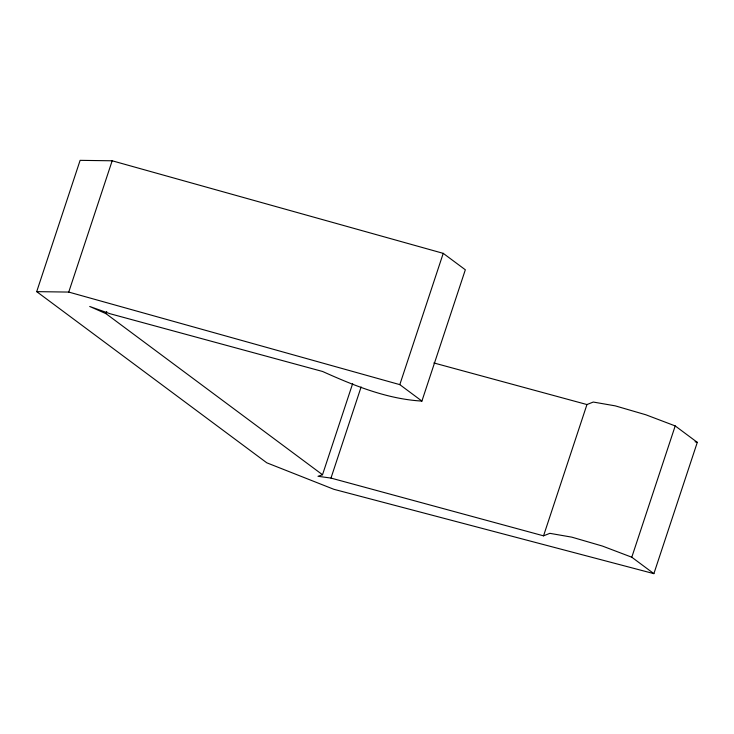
<?xml version="1.0" encoding="UTF-8"?>
<svg xmlns="http://www.w3.org/2000/svg" width="734" height="734" viewBox="0 0 734 734"><rect width="100%" height="100%" fill="white"/><g stroke="black" fill="none" stroke-linecap="round" stroke-linejoin="round"><path stroke-width="1.1" d="M433.867 362.954L586.952 404.553L593.265 402.048L615.266 405.865L645.865 414.783L675.207 425.922L697.3 442.363L653.884 573.649L333.869 489.303L266.781 462.805L36.7 291.637L80.116 160.351L112.174 160.783L443.235 253.349L465.328 269.782L421.903 401.076C387.148 399.094 354.045 385.616 322.602 371.487L110.045 313.73L89.722 306.473L105.999 313.675L322.51 474.742L352.659 383.598M36.7 291.637L68.748 292.077L112.174 160.783M105.999 313.675L106.724 311.5M322.51 474.742L318.006 476.293L330.979 478.082L361.119 386.946M421.903 401.076L399.81 384.634L443.235 253.349M330.979 478.082L543.536 535.838L586.952 404.553M653.884 573.649L631.79 557.216L675.207 425.922M543.536 535.838L549.849 533.334L571.841 537.16L602.44 546.068L631.79 557.216M695.089 441.776L697.3 442.363M68.748 292.077L399.81 384.634"/></g></svg>
